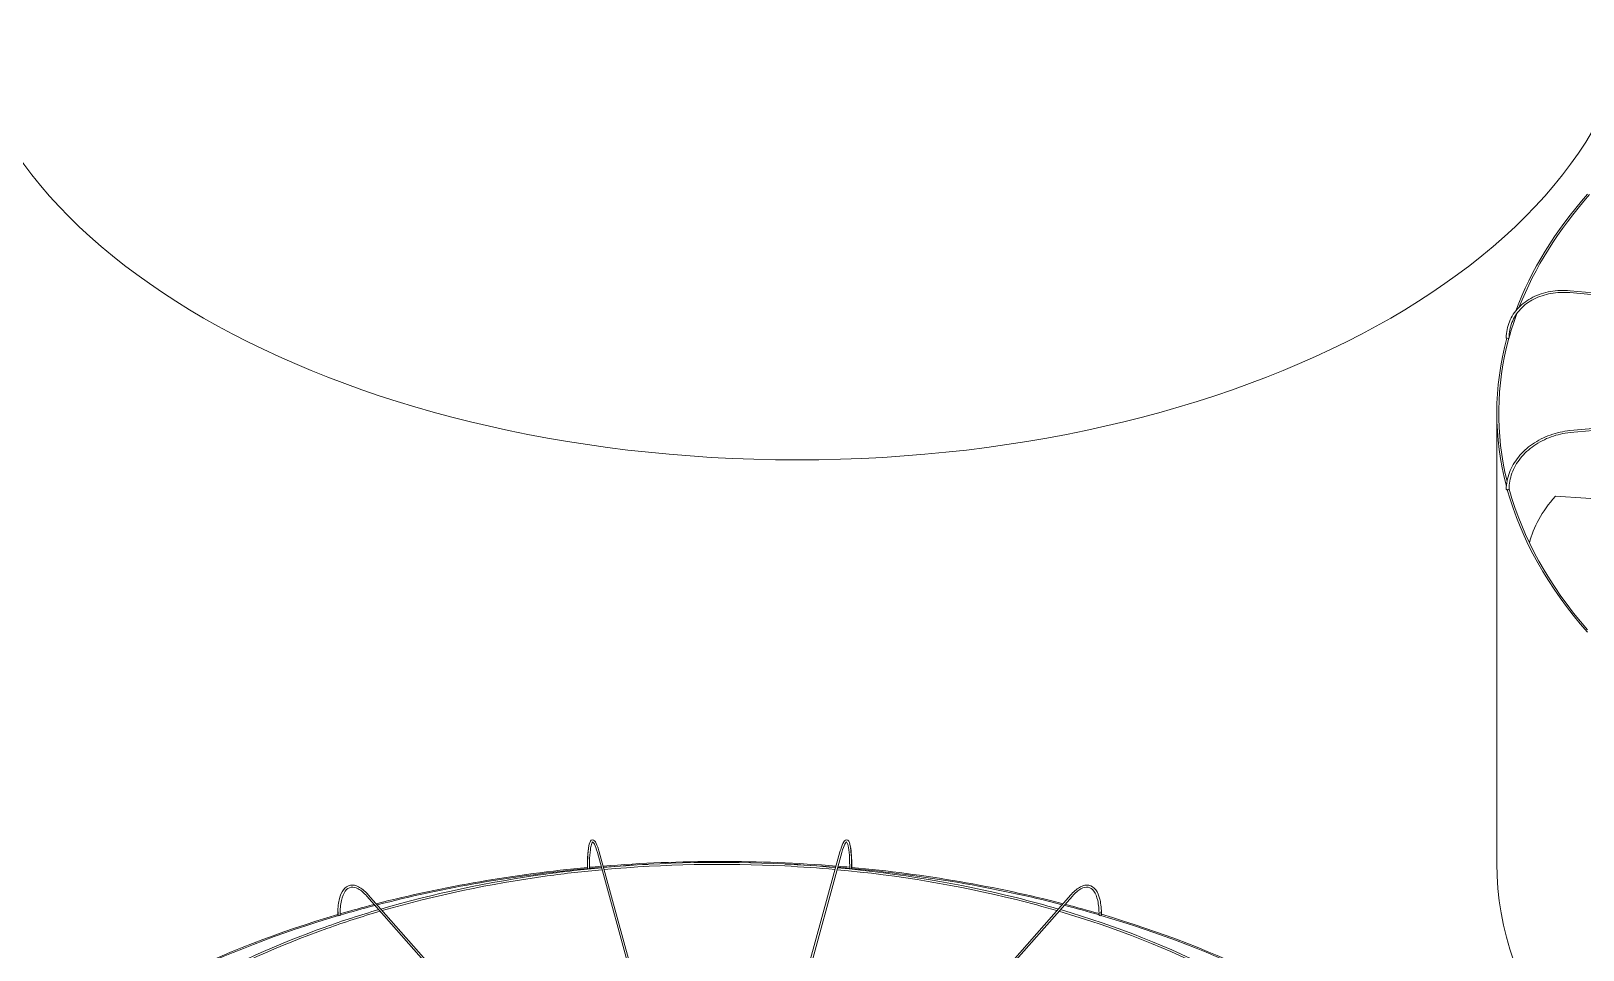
# Model space of a CAD drawing. Header units: millimetres. Extents: x -312439 to 477422, y -331570 to 212570.
# Drawn here: x 351743 to 353682, y 98938 to 100087 of the extents above; entities that cross this region are included whole.
import ezdxf

# ---------------------------------------------------------------- set-up
doc = ezdxf.new("R2010")
doc.units = ezdxf.units.MM

msp = doc.modelspace()

# ---------------------------------------------------------------- linework, layer by layer
at = {"color": 3, "linetype": 'Continuous', "lineweight": 0, "extrusion": (-1.11022e-16, 0.816497, 0.57735)}
for p, q in [((354518.936, 99681.979), (353666.082, 99759.967)), ((354519.393, 99684.397), (353666.305, 99762.406)), ((353666.082, 99587.416), (354519.74, 99665.477)), ((353666.305, 99584.977), (354520.463, 99663.084)), ((353574.683, 99046.22), (353574.683, 99609.109)), ((353734.028, 99499.788), (353647.866, 99505.284)), ((352585.317, 98570.173), (352450.962, 99059.931)), ((352587.792, 98570.41), (352453.324, 99060.579)), ((352754.055, 99060.579), (352619.587, 98570.41)), ((352622.062, 98570.173), (352756.417, 99059.931)), ((352162.967, 99005.369), (352552.916, 98563.512)), ((352164.803, 99006.99), (352555.481, 98564.308)), ((352651.898, 98564.308), (353042.575, 99006.99)), ((353044.412, 99005.369), (352654.462, 98563.512))]:
    msp.add_line(p, q, dxfattribs=at)
at = {"color": 3, "linetype": 'Continuous', "lineweight": 0}
for centre, major_axis, ratio, start_param, end_param in [((352700.598, 100156.38), (-1048.768, 0), 0.57735027, 0, 3.14159265), ((354623.452, 99609.109), (-1048.768, 0), 0.57735027, 5.81359811, 6.07011802), ((354623.452, 99609.109), (-1046.319, 0), 0.57735027, 5.81336511, 6.06128621), ((354623.452, 99609.109), (-1046.319, 0), 0.57735027, 6.07532621, 6.12502314), ((354623.452, 99609.109), (-1048.768, 0), 0.57735027, 6.12772105, 6.43448057), ((354623.452, 99609.109), (-1046.319, 0), 0.57735027, 6.1272654, 6.42392093), ((353587.767, 99703.526), (1.225, 0), 0.57735027, 3.14159265, 5.07887352), ((353588.977, 99703.415), (1.225, 0.023), 0.57529521, 4.54449158, 6.11528791), ((353588.977, 99703.415), (1.225, 0.023), 0.57529521, 6.11528791, 6.28318531), ((353587.767, 99514.192), (1.225, 0), 0.57735027, 3.14159265, 5.39303278), ((354623.452, 99609.109), (-1048.768, 0), 0.57735027, 0.1585854, 0.46892864), ((353588.977, 99514.303), (1.225, 0.023), 0.57926583, 4.8585762, 6.28318531), ((354623.452, 99609.109), (-1046.319, 0), 0.57735027, 0.15790655, 0.46457773), ((354623.356, 99443.064), (-1010.701, -20.593), 0.30331876, 6.01219977, 6.20271663), ((352604.122, 98443.249), (-1048.768, 0), 0.57735027, 4.87097639, 5.13416564), ((352604.122, 98443.249), (-1046.319, 0), 0.57735027, 4.87108521, 5.13404975), ((352439.722, 99040.701), (1.225, 0), 0.57735027, 3.14159265, 3.70729107), ((352439.913, 99040.003), (1.225, 0.004), 0.56474576, 3.29698969, 4.86778602), ((352439.913, 99040.003), (1.225, 0.004), 0.56474576, 4.86778602, 6.28318531), ((352604.122, 98443.249), (-1046.319, 0), 0.57735027, 4.85435141, 4.86879705), ((352604.122, 98443.249), (-1048.768, 0), 0.57735027, 4.85438672, 4.86842813), ((352604.122, 98443.249), (-1048.768, 0), 0.57735027, 4.57359934, 4.85199434), ((352604.122, 98443.249), (-1046.319, 0), 0.57735027, 4.79833842, 4.85195343), ((352604.122, 98443.249), (-1046.319, 0), 0.57735027, 4.57364216, 4.63432464), ((352604.122, 98443.249), (-1046.319, 0), 0.57735027, 4.55682048, 4.57124415), ((352604.122, 98443.249), (-1048.768, 0), 0.57735027, 4.55718579, 4.57120693), ((352767.466, 99040.003), (1.225, -0.004), 0.56474576, 3.14159265, 4.55699194), ((352767.466, 99040.003), (1.225, -0.004), 0.56474576, 4.55699194, 6.12778827), ((352604.122, 98443.249), (-1046.319, 0), 0.57735027, 4.2914666, 4.55448885), ((352767.657, 99040.701), (1.225, 0), 0.57735027, 5.71748689, 6.28318531), ((352604.122, 98443.249), (-1048.768, 0), 0.57735027, 4.29134899, 4.55463788), ((354623.452, 99046.22), (-1048.768, 0), 0.57735027, 0, 3.14159265), ((352604.122, 98443.249), (-1048.768, 0), 0.57735027, 5.18510484, 5.42093263), ((352604.122, 98443.249), (-1046.319, 0), 0.57735027, 5.18527527, 5.42075236), ((352127.837, 98982.194), (1.225, 0), 0.57735027, 3.14159265, 4.134446), ((352128.393, 98981.564), (1.225, 0.01), 0.56597275, 3.60793822, 5.17873454), ((352128.393, 98981.564), (1.225, 0.01), 0.56597275, 5.17873454, 6.28318531), ((352604.122, 98443.249), (-1048.768, 0), 0.57735027, 5.13694439, 5.18189128), ((352604.122, 98443.249), (-1046.319, 0), 0.57735027, 5.13683502, 5.18307763), ((352604.122, 98443.249), (-1046.319, 0), 0.57735027, 4.24262693, 4.28868124), ((352604.122, 98443.249), (-1048.768, 0), 0.57735027, 4.24381435, 4.28857014), ((353078.986, 98981.564), (1.225, -0.01), 0.56597275, 3.14159265, 4.24604342), ((353078.986, 98981.564), (1.225, -0.01), 0.56597275, 4.24604342, 5.81683974), ((352604.122, 98443.249), (-1046.319, 0), 0.57735027, 4.00461262, 4.24016109), ((353079.542, 98982.194), (1.225, 0), 0.57735027, 5.29033196, 6.28318531), ((352604.122, 98443.249), (-1048.768, 0), 0.57735027, 4.00443097, 4.24060103)]:
    msp.add_ellipse(centre, major_axis=major_axis, ratio=ratio, start_param=start_param, end_param=end_param, dxfattribs=at)
for points, knots in [([(353586.542, 99703.526), (353586.542, 99710.47), (353587.874, 99717.3), (353593.069, 99730.043), (353596.931, 99735.953), (353606.788, 99746.267), (353612.781, 99750.67), (353626.299, 99757.553), (353633.822, 99760.032), (353649.667, 99762.839), (353657.987, 99763.167), (353666.305, 99762.406)], [4.71238898, 4.71238898, 4.71238898, 4.71238898, 5.02654825, 5.02654825, 5.34070751, 5.34070751, 5.65486678, 5.65486678, 5.96902604, 5.96902604, 6.28318531, 6.28318531, 6.28318531, 6.28318531]), ([(353666.082, 99759.967), (353658.02, 99760.704), (353649.964, 99760.375), (353634.672, 99757.622), (353627.438, 99755.199), (353614.514, 99748.517), (353608.827, 99744.26), (353599.553, 99734.345), (353595.966, 99728.691), (353591.228, 99716.54), (353590.077, 99710.044), (353590.201, 99703.438)], [0, 0, 0, 0, 0.31726804, 0.31726804, 0.63453608, 0.63453608, 0.95180412, 0.95180412, 1.26907216, 1.26907216, 1.5863402, 1.5863402, 1.5863402, 1.5863402]), ([(353586.542, 99514.192), (353586.542, 99521.136), (353587.873, 99528.192), (353593.048, 99541.832), (353596.891, 99548.413), (353606.7, 99560.471), (353612.664, 99565.946), (353626.133, 99575.267), (353633.635, 99579.112), (353649.452, 99584.807), (353657.764, 99586.655), (353666.082, 99587.416)], [4.71238898, 4.71238898, 4.71238898, 4.71238898, 5.02654825, 5.02654825, 5.34070751, 5.34070751, 5.65486678, 5.65486678, 5.96902604, 5.96902604, 6.28318531, 6.28318531, 6.28318531, 6.28318531]), ([(353666.305, 99584.977), (353658.243, 99584.239), (353650.18, 99582.436), (353634.858, 99576.876), (353627.602, 99573.12), (353614.629, 99564.04), (353608.914, 99558.716), (353599.591, 99547.046), (353595.986, 99540.701), (353591.229, 99527.63), (353590.077, 99520.908), (353590.201, 99514.326)], [0, 0, 0, 0, 0.31726804, 0.31726804, 0.63453608, 0.63453608, 0.95180412, 0.95180412, 1.26907216, 1.26907216, 1.5863402, 1.5863402, 1.5863402, 1.5863402]), ([(352438.497, 99040.701), (352438.497, 99047.515), (352438.703, 99053.581), (352439.514, 99063.655), (352440.112, 99067.651), (352441.719, 99073.338), (352442.621, 99075.399), (352445.761, 99075.86), (352446.755, 99075.27), (352448.959, 99072.929), (352450.189, 99070.311), (352452.107, 99064.785), (352452.716, 99062.794), (352453.324, 99060.579)], [4.71238898, 4.71238898, 4.71238898, 4.71238898, 5.02654825, 5.02654825, 5.34070751, 5.34070751, 5.65486678, 5.65486678, 5.82360284, 5.82360284, 6.1377621, 6.1377621, 6.28318531, 6.28318531, 6.28318531, 6.28318531]), ([(352440.024, 99065.242), (352439.988, 99064.999), (352439.952, 99064.752), (352439.345, 99060.405), (352438.967, 99055.192), (352438.715, 99046.243), (352438.679, 99043.202), (352438.689, 99040.002)], [7.384497053, 7.384497053, 7.384497053, 7.384497053, 7.403952931, 7.403952931, 7.721220971, 7.721220971, 7.869487909, 7.869487909, 7.869487909, 7.869487909]), ([(352450.962, 99059.931), (352449.689, 99064.571), (352448.412, 99068.137), (352446.188, 99072.459), (352445.191, 99073.058), (352445.085, 99073.058), (352444.266, 99072.464), (352442.857, 99067.806), (352442.279, 99064.406), (352441.437, 99055.433), (352441.189, 99049.713), (352441.137, 99042.161), (352441.135, 99041.093), (352441.138, 99040.006)], [0, 0, 0, 0, 0.31526689, 0.31526689, 0.60947257, 0.60947257, 0.92674061, 0.92674061, 1.22083726, 1.22083726, 1.53563039, 1.53563039, 1.5863402, 1.5863402, 1.5863402, 1.5863402]), ([(352768.882, 99040.701), (352768.882, 99047.515), (352768.676, 99053.581), (352767.864, 99063.655), (352767.267, 99067.651), (352765.66, 99073.338), (352764.758, 99075.399), (352761.618, 99075.86), (352760.624, 99075.27), (352758.42, 99072.929), (352757.19, 99070.311), (352755.272, 99064.785), (352754.662, 99062.794), (352754.055, 99060.579)], [4.71238898, 4.71238898, 4.71238898, 4.71238898, 5.02654825, 5.02654825, 5.34070751, 5.34070751, 5.65486678, 5.65486678, 5.82360284, 5.82360284, 6.1377621, 6.1377621, 6.28318531, 6.28318531, 6.28318531, 6.28318531]), ([(352756.417, 99059.931), (352757.69, 99064.571), (352758.966, 99068.137), (352761.191, 99072.459), (352762.188, 99073.058), (352762.294, 99073.058), (352763.113, 99072.464), (352764.522, 99067.806), (352765.099, 99064.406), (352765.942, 99055.433), (352766.19, 99049.713), (352766.242, 99042.161), (352766.244, 99041.093), (352766.241, 99040.006)], [6.28318531, 6.28318531, 6.28318531, 6.28318531, 6.59845219, 6.59845219, 6.89265788, 6.89265788, 7.20992592, 7.20992592, 7.50402257, 7.50402257, 7.81881569, 7.81881569, 7.86952551, 7.86952551, 7.86952551, 7.86952551]), ([(352767.355, 99065.242), (352767.391, 99064.999), (352767.427, 99064.752), (352768.034, 99060.405), (352768.412, 99055.192), (352768.664, 99046.243), (352768.7, 99043.202), (352768.69, 99040.002)], [1.101311746, 1.101311746, 1.101311746, 1.101311746, 1.120767624, 1.120767624, 1.438035664, 1.438035664, 1.586302602, 1.586302602, 1.586302602, 1.586302602]), ([(352456.201, 99040.834), (352432.904, 99038.69), (352409.747, 99036.037), (352315.379, 99023.072), (352245.969, 99008.393), (352180.464, 98989.245)], [4.085069591, 4.085069591, 4.085069591, 4.085069591, 4.160608173, 4.160608173, 4.395665913, 4.395665913, 4.395665913, 4.395665913]), ([(352748.7, 99041.06), (352727.455, 99042.982), (352706.096, 99044.481), (352609.395, 99049.325), (352533.329, 99047.812), (352458.679, 99041.06)], [3.771589677, 3.771589677, 3.771589677, 3.771589677, 3.840445898, 3.840445898, 4.082391957, 4.082391957, 4.082391957, 4.082391957]), ([(352748.042, 99038.66), (352727.25, 99040.535), (352706.348, 99042.005), (352610.096, 99046.876), (352534.008, 99045.393), (352459.337, 99038.66)], [3.7720633, 3.7720633, 3.7720633, 3.7720633, 3.839550132, 3.839550132, 4.081918334, 4.081918334, 4.081918334, 4.081918334]), ([(353026.915, 98989.245), (353009.653, 98994.291), (352992.12, 98999.028), (352903.022, 99021.186), (352827.865, 99033.776), (352751.178, 99040.834)], [3.458315721, 3.458315721, 3.458315721, 3.458315721, 3.520259366, 3.520259366, 3.768912043, 3.768912043, 3.768912043, 3.768912043]), ([(352126.612, 98982.194), (352126.612, 98989.054), (352127.214, 98995.25), (352129.599, 99005.751), (352131.378, 99010.063), (352136.1, 99016.402), (352139.096, 99018.425), (352145.656, 99019.564), (352149.094, 99018.87), (352156.346, 99015.19), (352160.203, 99012.046), (352164.3, 99007.556), (352164.552, 99007.275), (352164.803, 99006.99)], [4.71238898, 4.71238898, 4.71238898, 4.71238898, 5.02654825, 5.02654825, 5.34070751, 5.34070751, 5.65486678, 5.65486678, 5.94845155, 5.94845155, 6.26261081, 6.26261081, 6.28318531, 6.28318531, 6.28318531, 6.28318531]), ([(352456.859, 99038.435), (352433.828, 99036.321), (352410.933, 99033.711), (352316.947, 99020.868), (352247.652, 99006.269), (352182.255, 98987.216)], [4.084600117, 4.084600117, 4.084600117, 4.084600117, 4.159387709, 4.159387709, 4.39434399, 4.39434399, 4.39434399, 4.39434399]), ([(353025.124, 98987.216), (353008.396, 98992.089), (352991.414, 98996.673), (352902.739, 99018.758), (352827.4, 99031.38), (352750.52, 99038.435)], [3.459637643, 3.459637643, 3.459637643, 3.459637643, 3.519736913, 3.519736913, 3.769381517, 3.769381517, 3.769381517, 3.769381517]), ([(353080.767, 98982.194), (353080.767, 98989.054), (353080.165, 98995.25), (353077.779, 99005.751), (353076.001, 99010.063), (353071.278, 99016.402), (353068.283, 99018.425), (353061.723, 99019.564), (353058.285, 99018.87), (353051.033, 99015.19), (353047.175, 99012.046), (353043.079, 99007.556), (353042.827, 99007.275), (353042.575, 99006.99)], [4.71238898, 4.71238898, 4.71238898, 4.71238898, 5.02654825, 5.02654825, 5.34070751, 5.34070751, 5.65486678, 5.65486678, 5.94845155, 5.94845155, 6.26261081, 6.26261081, 6.28318531, 6.28318531, 6.28318531, 6.28318531]), ([(352162.967, 99005.369), (352159.311, 99009.512), (352155.679, 99012.574), (352148.947, 99016.262), (352145.885, 99016.887), (352140.52, 99015.947), (352138.132, 99014.372), (352134.024, 99008.778), (352132.358, 99004.759), (352130.149, 98994.748), (352129.59, 98988.785), (352129.615, 98981.959), (352129.616, 98981.767), (352129.617, 98981.574)], [0, 0, 0, 0, 0.31464476, 0.31464476, 0.6289116, 0.6289116, 0.94617964, 0.94617964, 1.26344768, 1.26344768, 1.5772832, 1.5772832, 1.5863402, 1.5863402, 1.5863402, 1.5863402]), ([(353044.412, 99005.369), (353048.068, 99009.512), (353051.7, 99012.574), (353058.431, 99016.262), (353061.494, 99016.887), (353066.859, 99015.947), (353069.247, 99014.372), (353073.355, 99008.778), (353075.021, 99004.759), (353077.229, 98994.748), (353077.789, 98988.785), (353077.764, 98981.959), (353077.763, 98981.767), (353077.761, 98981.574)], [6.28318531, 6.28318531, 6.28318531, 6.28318531, 6.59783007, 6.59783007, 6.91209691, 6.91209691, 7.22936495, 7.22936495, 7.54663299, 7.54663299, 7.86046851, 7.86046851, 7.86952551, 7.86952551, 7.86952551, 7.86952551]), ([(352177.869, 98988.483), (352155.052, 98981.762), (352132.712, 98974.5), (352050.321, 98945.087), (351994.005, 98919.444), (351943.428, 98890.448)], [4.398772282, 4.398772282, 4.398772282, 4.398772282, 4.480777933, 4.480777933, 4.708868502, 4.708868502, 4.708868502, 4.708868502]), ([(352179.658, 98986.456), (352156.937, 98979.785), (352134.689, 98972.577), (352052.532, 98943.35), (351996.347, 98917.854), (351945.883, 98889.03)], [4.39745622, 4.39745622, 4.39745622, 4.39745622, 4.479217897, 4.479217897, 4.707006068, 4.707006068, 4.707006068, 4.707006068]), ([(352127.205, 98985.612), (352127.182, 98984.795), (352127.169, 98983.968), (352127.162, 98982.611), (352127.163, 98982.087), (352127.168, 98981.56)], [7.8059806913, 7.8059806913, 7.8059806913, 7.8059806913, 7.8451401512, 7.8451401512, 7.8694167814, 7.8694167814, 7.8694167814, 7.8694167814]), ([(353261.496, 98889.03), (353249.758, 98895.735), (353237.712, 98902.26), (353165.629, 98939.281), (353099.02, 98965.522), (353027.721, 98986.456)], [3.146975566, 3.146975566, 3.146975566, 3.146975566, 3.199958928, 3.199958928, 3.456525414, 3.456525414, 3.456525414, 3.456525414]), ([(353263.951, 98890.448), (353251.772, 98897.43), (353239.261, 98904.219), (353166.862, 98941.397), (353100.508, 98967.57), (353029.51, 98988.483)], [3.145113132, 3.145113132, 3.145113132, 3.145113132, 3.200037836, 3.200037836, 3.455209352, 3.455209352, 3.455209352, 3.455209352]), ([(353080.174, 98985.612), (353080.196, 98984.795), (353080.21, 98983.968), (353080.216, 98982.611), (353080.215, 98982.087), (353080.211, 98981.56)], [7.8059806913, 7.8059806913, 7.8059806913, 7.8059806913, 7.8451401512, 7.8451401512, 7.8694167814, 7.8694167814, 7.8694167814, 7.8694167814])]:
    msp.add_open_spline(points, degree=3, knots=knots, dxfattribs=at)

doc.saveas('drawing.dxf')
